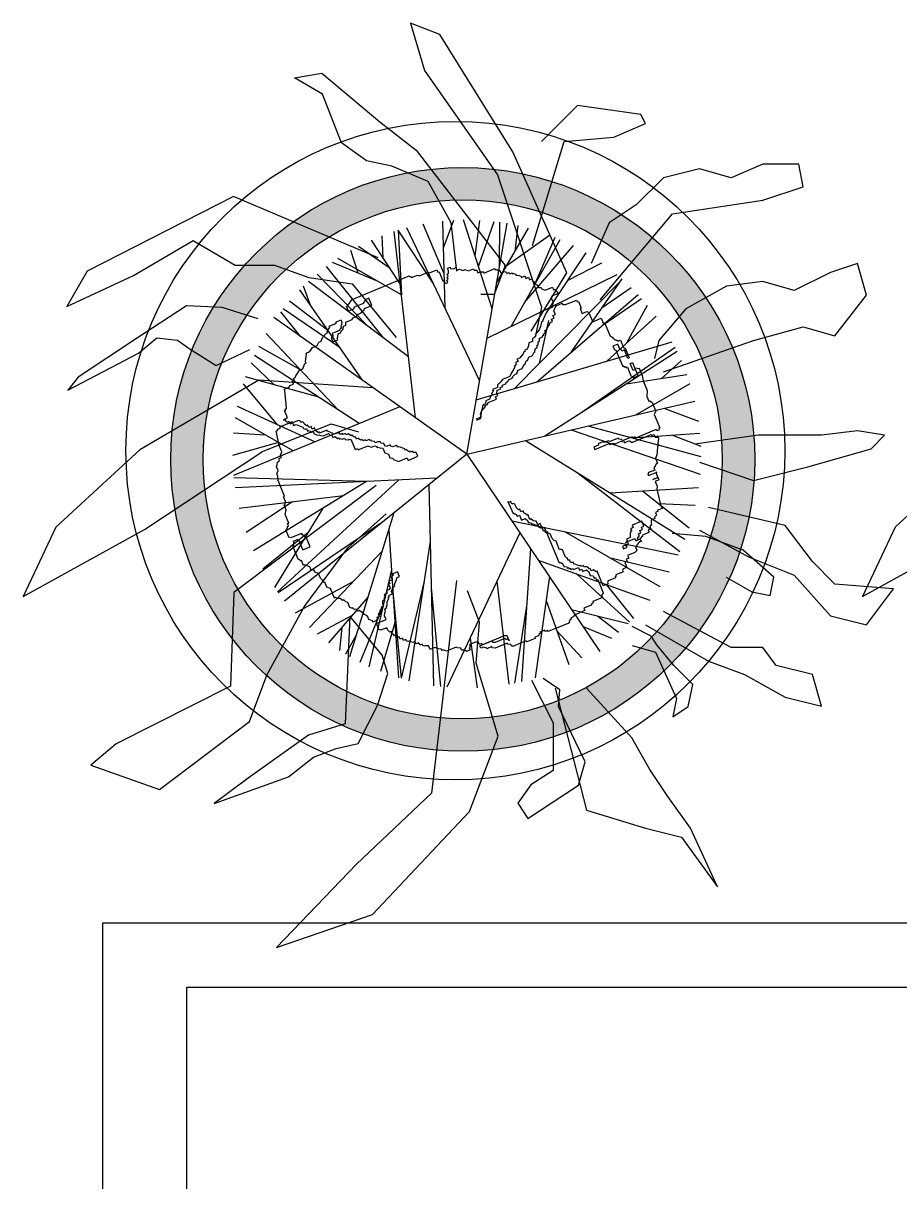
# Model space of a CAD drawing. Extents: x 152 to 700, y -120 to 84.
# Drawn here: x 230.011 to 230.686, y 27.203 to 28.096 of the extents above; entities that cross this region are included whole.
import ezdxf

# ---------------------------------------------------------------- set-up
doc = ezdxf.new("R2010")
doc.units = 0
doc.header["$LTSCALE"] = 0.03
doc.layers.get('0').update_dxf_attribs({"linetype": 'CONTINUOUS'})
doc.layers.add('CALIDAD', color=30, linetype='CONTINUOUS')
doc.layers.add('MUEBLES', color=8, linetype='CONTINUOUS')

msp = doc.modelspace()

# ---------------------------------------------------------------- hatches: boundary and pattern name
at = {"layer": 'MUEBLES'}
h = msp.add_hatch(color=8, dxfattribs=at)
h.paths.add_polyline_path([(230.12433, 27.75996, 1), (230.57433, 27.75996, 1)])
h.paths.add_polyline_path([(230.54933, 27.75996, -1), (230.14933, 27.75996, -1)], flags=16)

# ---------------------------------------------------------------- linework, layer by layer
at = {"color": 86}
for p, q in [((230.3351, 27.90314), (230.31874, 27.94139)), ((230.33589, 27.87648), (230.33389, 27.94361)), ((230.3345, 27.92318), (230.34251, 27.94429)), ((230.37203, 27.87614), (230.34989, 27.94455)), ((230.35244, 27.76413), (230.38359, 27.94221)), ((230.35882, 27.91696), (230.36257, 27.94428)), ((230.36146, 27.90879), (230.37355, 27.94332)), ((230.37762, 27.9081), (230.37799, 27.94275)), ((230.38967, 27.92033), (230.39201, 27.94017)), ((230.28806, 27.91545), (230.28724, 27.93237)), ((230.31298, 27.79206), (230.29658, 27.9357)), ((230.32701, 27.89516), (230.29972, 27.93669)), ((230.29972, 27.93669), (230.30216, 27.88688)), ((230.36235, 27.8208), (230.30638, 27.93859)), ((230.37547, 27.89582), (230.40001, 27.93818)), ((230.3836, 27.90984), (230.4162, 27.93292)), ((230.40463, 27.89428), (230.42058, 27.9312)), ((230.29351, 27.90713), (230.26903, 27.92413)), ((230.30119, 27.89539), (230.27918, 27.92902)), ((230.38669, 27.86253), (230.42454, 27.92953)), ((230.39703, 27.88084), (230.43459, 27.92477)), ((230.30216, 27.88688), (230.25309, 27.91475)), ((230.26883, 27.90358), (230.26313, 27.92091)), ((230.4164, 27.87711), (230.44456, 27.91927)), ((230.2883, 27.85366), (230.24431, 27.90858)), ((230.28358, 27.89743), (230.24889, 27.91189)), ((230.43048, 27.89819), (230.4566, 27.91146)), ((230.30761, 27.83912), (230.23053, 27.89716)), ((230.27569, 27.86316), (230.2371, 27.90288)), ((230.36805, 27.85338), (230.46821, 27.90253)), ((230.38888, 27.81443), (230.47124, 27.89773)), ((230.43326, 27.84297), (230.47219, 27.8991)), ((230.27215, 27.82097), (230.22372, 27.89058)), ((230.23233, 27.8782), (230.22667, 27.89351)), ((230.40607, 27.81952), (230.48445, 27.88713)), ((230.45685, 27.87699), (230.47913, 27.89261)), ((230.24522, 27.85968), (230.21578, 27.88195)), ((230.45676, 27.86324), (230.4872, 27.88412)), ((230.47584, 27.84984), (230.49177, 27.87877)), ((230.35244, 27.76413), (230.20374, 27.8694)), ((230.22466, 27.85459), (230.20918, 27.87382)), ((230.25464, 27.84614), (230.21093, 27.87607)), ((230.46032, 27.8356), (230.49826, 27.8704)), ((230.40837, 27.83414), (230.41561, 27.86696)), ((230.25308, 27.79847), (230.19778, 27.85708)), ((230.35972, 27.80579), (230.51082, 27.85057)), ((230.22391, 27.82938), (230.19222, 27.84711)), ((230.41248, 27.77806), (230.51454, 27.84337)), ((230.44027, 27.79585), (230.51297, 27.84651)), ((230.20401, 27.8175), (230.18629, 27.83449)), ((230.26966, 27.7877), (230.18882, 27.84019)), ((230.50239, 27.8224), (230.51784, 27.83623)), ((230.23844, 27.80797), (230.18208, 27.82358)), ((230.47515, 27.81816), (230.52213, 27.82546)), ((230.20695, 27.78649), (230.18031, 27.81826)), ((230.4826, 27.79434), (230.52446, 27.81857)), ((230.35244, 27.76413), (230.5282, 27.80492)), ((230.3009, 27.80061), (230.17275, 27.74767)), ((230.2353, 27.77351), (230.17576, 27.80078)), ((230.50424, 27.79936), (230.5311, 27.78935)), ((230.21859, 27.76661), (230.17416, 27.79196)), ((230.19733, 27.77874), (230.17272, 27.78024)), ((230.43297, 27.78282), (230.5322, 27.74857)), ((230.44571, 27.78578), (230.53286, 27.76215)), ((230.47994, 27.7765), (230.53215, 27.78027)), ((230.51101, 27.77874), (230.53277, 27.77018)), ((230.20732, 27.77304), (230.17201, 27.76309)), ((230.39764, 27.77462), (230.52046, 27.69837)), ((230.35244, 27.76413), (230.21208, 27.65074)), ((230.35244, 27.76413), (230.45507, 27.61192)), ((230.27516, 27.74287), (230.17293, 27.74589)), ((230.3293, 27.74543), (230.17389, 27.73807)), ((230.27516, 27.74287), (230.18821, 27.6894)), ((230.29977, 27.74403), (230.20654, 27.65797)), ((230.43867, 27.74915), (230.51651, 27.68905)), ((230.3232, 27.74051), (230.32689, 27.58551)), ((230.46284, 27.73414), (230.53101, 27.73826)), ((230.48779, 27.73565), (230.52369, 27.7073)), ((230.25747, 27.73199), (230.17698, 27.72205)), ((230.21829, 27.72715), (230.18245, 27.70361)), ((230.50007, 27.72596), (230.5285, 27.72466)), ((230.24119, 27.72198), (230.2042, 27.66126)), ((230.29628, 27.71876), (230.26219, 27.60789)), ((230.28677, 27.71107), (230.20714, 27.65715)), ((230.38719, 27.71259), (230.5153, 27.68645)), ((230.22988, 27.70342), (230.19534, 27.67537)), ((230.29234, 27.70594), (230.29986, 27.59152)), ((230.39337, 27.70342), (230.33709, 27.58435)), ((230.42766, 27.70433), (230.50117, 27.66197)), ((230.28724, 27.68936), (230.23127, 27.63043)), ((230.32424, 27.6968), (230.30781, 27.5893)), ((230.40161, 27.6912), (230.39466, 27.5887)), ((230.40758, 27.68235), (230.49349, 27.6516)), ((230.4621, 27.68448), (230.50839, 27.67337)), ((230.29439, 27.67473), (230.27706, 27.60019)), ((230.43669, 27.67193), (230.47788, 27.63443)), ((230.2647, 27.66563), (230.22016, 27.64141)), ((230.31955, 27.66612), (230.30201, 27.59128)), ((230.3757, 27.66603), (230.38477, 27.58661)), ((230.41613, 27.66968), (230.40511, 27.59155)), ((230.45979, 27.66366), (230.48093, 27.63745)), ((230.27627, 27.65369), (230.2459, 27.6185)), ((230.29565, 27.65563), (230.30201, 27.59128)), ((230.32509, 27.66091), (230.33213, 27.58484)), ((230.28784, 27.64656), (230.27018, 27.60353)), ((230.39873, 27.64872), (230.38921, 27.58748)), ((230.41353, 27.65125), (230.4312, 27.60179)), ((230.43322, 27.64433), (230.47687, 27.63346)), ((230.2642, 27.63971), (230.23724, 27.62525)), ((230.45319, 27.63935), (230.46948, 27.6268)), ((230.25613, 27.63035), (230.25429, 27.61272)), ((230.29706, 27.63409), (230.28589, 27.59641)), ((230.42194, 27.62771), (230.44099, 27.60691)), ((230.44203, 27.63127), (230.46394, 27.62227)), ((230.2673, 27.62453), (230.25905, 27.60974)), ((230.35496, 27.62216), (230.36054, 27.58387))]:
    msp.add_line(p, q, dxfattribs=at)
at = {"ltscale": 0.03}
for p, q in [((230.07201, 27.40277), (233.5392, 27.40277)), ((230.07201, 27.06733), (230.07201, 27.40277))]:
    msp.add_line(p, q, dxfattribs=at)
at = {"color": 86}
for points in [[(230.41147, 27.70709), (230.40975, 27.70857), (230.40897, 27.71045), (230.4071, 27.70967), (230.40592, 27.71248), (230.40366, 27.71263), (230.40194, 27.71411), (230.401, 27.71372), (230.39944, 27.71747), (230.3985, 27.71708), (230.39811, 27.71801), (230.39678, 27.71856), (230.396, 27.72043), (230.39413, 27.71965), (230.39335, 27.72153), (230.39241, 27.72113), (230.39069, 27.72262), (230.38952, 27.72543), (230.38819, 27.72597), (230.38725, 27.72558), (230.38647, 27.72746), (230.3846, 27.72667), (230.38421, 27.72761), (230.38812, 27.71824), (230.38906, 27.71863), (230.38945, 27.7177), (230.39039, 27.71809), (230.39117, 27.71621), (230.39304, 27.717), (230.39461, 27.71325), (230.39741, 27.71442), (230.39913, 27.71294), (230.39992, 27.71107), (230.40085, 27.71146), (230.40218, 27.71091), (230.40257, 27.70997), (230.40351, 27.71037), (230.40483, 27.70982), (230.40522, 27.70888), (230.4071, 27.70967), (230.40788, 27.70779), (230.40921, 27.70725), (230.41014, 27.70764), (230.41132, 27.70483), (230.41225, 27.70522), (230.41264, 27.70428), (230.41397, 27.70374), (230.42376, 27.68032), (230.42469, 27.68071), (230.42509, 27.67977), (230.42602, 27.68016), (230.4272, 27.67735), (230.42946, 27.6772), (230.42985, 27.67626), (230.43079, 27.67665), (230.43118, 27.67571), (230.43211, 27.67611), (230.4325, 27.67517), (230.43438, 27.67595), (230.43477, 27.67501), (230.43851, 27.67658), (230.43929, 27.67471), (230.44117, 27.67549), (230.44195, 27.67361), (230.44476, 27.67479), (230.44647, 27.6733), (230.44765, 27.67049), (230.44991, 27.67034), (230.45069, 27.66847), (230.45163, 27.66886), (230.45241, 27.66698), (230.45335, 27.66737), (230.45766, 27.65707), (230.45711, 27.65574), (230.45618, 27.65535), (230.45696, 27.65348), (230.44947, 27.65035), (230.44986, 27.64941), (230.44893, 27.64902), (230.44838, 27.64769), (230.44277, 27.64535), (230.44355, 27.64347), (230.43513, 27.63995), (230.43458, 27.63863), (230.43271, 27.63784), (230.4331, 27.63691), (230.43217, 27.63652), (230.43162, 27.63519), (230.43108, 27.63386), (230.41517, 27.62721), (230.41478, 27.62815), (230.41291, 27.62737), (230.41252, 27.6283), (230.40877, 27.62674), (230.40916, 27.6258), (230.40823, 27.62541), (230.40768, 27.62408), (230.40488, 27.62291), (230.40527, 27.62197), (230.39872, 27.61924), (230.39833, 27.62017), (230.38803, 27.61587), (230.38671, 27.61642), (230.38631, 27.61735), (230.38405, 27.61751), (230.38366, 27.61845), (230.3743, 27.61453), (230.37204, 27.61469), (230.37165, 27.61563), (230.3679, 27.61406), (230.36751, 27.615), (230.36658, 27.61461), (230.36525, 27.61515), (230.36338, 27.61437), (230.36259, 27.61624), (230.37195, 27.62016), (230.37234, 27.61922), (230.37461, 27.61906), (230.38209, 27.62219), (230.38248, 27.62126), (230.38342, 27.62165), (230.38475, 27.6211), (230.38514, 27.62016), (230.38357, 27.62391), (230.38131, 27.62407), (230.36447, 27.61703), (230.36407, 27.61796), (230.3622, 27.61718), (230.36142, 27.61905), (230.35916, 27.61921), (230.35448, 27.61725), (230.35526, 27.61538), (230.35432, 27.61499), (230.35511, 27.61312), (230.3523, 27.61194), (230.35058, 27.61343), (230.34871, 27.61264), (230.34793, 27.61452), (230.34566, 27.61467), (230.34434, 27.61522), (230.33685, 27.61209), (230.33552, 27.61263), (230.3342, 27.61318), (230.33326, 27.61279), (230.33287, 27.61373), (230.3306, 27.61388), (230.32928, 27.61443), (230.32795, 27.61497), (230.32421, 27.61341), (230.32303, 27.61622), (230.32077, 27.61637), (230.31983, 27.61598), (230.31851, 27.61653), (230.31811, 27.61746), (230.31624, 27.61668), (230.31546, 27.61855), (230.31359, 27.61777), (230.31281, 27.61965), (230.31093, 27.61886), (230.30961, 27.61941), (230.30828, 27.61996), (230.30734, 27.61956), (230.30602, 27.62011), (230.30563, 27.62105), (230.30375, 27.62026), (230.30297, 27.62214), (230.3011, 27.62136), (230.30032, 27.62323), (230.29844, 27.62245), (230.29766, 27.62432), (230.29673, 27.62393), (230.29633, 27.62487), (230.29501, 27.62541), (230.29422, 27.62729), (230.29329, 27.62689), (230.29157, 27.62838), (230.29079, 27.63025), (230.28611, 27.6283), (230.28478, 27.62884), (230.28282, 27.63353), (230.29031, 27.63665), (230.28913, 27.63946), (230.28929, 27.64173), (230.28983, 27.64306), (230.28944, 27.64399), (230.28999, 27.64532), (230.29092, 27.64571), (230.29053, 27.64665), (230.29107, 27.64798), (230.29123, 27.65024), (230.29232, 27.6529), (230.29192, 27.65383), (230.29286, 27.65422), (230.29247, 27.65516), (230.29528, 27.65633), (230.29449, 27.65821), (230.29558, 27.66086), (230.29706, 27.66258), (230.29667, 27.66352), (230.29776, 27.66618), (230.2983, 27.6675), (230.29885, 27.66883), (230.30072, 27.66961), (230.29915, 27.67336), (230.29541, 27.6718), (230.2958, 27.67086), (230.29432, 27.66914), (230.2951, 27.66727), (230.2923, 27.66609), (230.29308, 27.66422), (230.29214, 27.66383), (230.29332, 27.66102), (230.29277, 27.65969), (230.2909, 27.65891), (230.29075, 27.65664), (230.28888, 27.65586), (230.28966, 27.65399), (230.28872, 27.6536), (230.28857, 27.65133), (230.28764, 27.65094), (230.28748, 27.64868), (230.28827, 27.6468), (230.28639, 27.64602), (230.28679, 27.64508), (230.28531, 27.64337), (230.2857, 27.64243), (230.28422, 27.64071), (230.285, 27.63884), (230.28313, 27.63805), (230.28352, 27.63712), (230.28298, 27.63579), (230.28017, 27.63462), (230.27978, 27.63555), (230.27845, 27.6361), (230.27712, 27.63664), (230.27634, 27.63852), (230.27462, 27.64), (230.27329, 27.64055), (230.27251, 27.64242), (230.27157, 27.64203), (230.26986, 27.64351), (230.26798, 27.64273), (230.2672, 27.6446), (230.26627, 27.64421), (230.26494, 27.64476), (230.26455, 27.64569), (230.26361, 27.6453), (230.26228, 27.64585), (230.26072, 27.6496), (230.25939, 27.65014), (230.25767, 27.65162), (230.25674, 27.65123), (230.25502, 27.65272), (230.25275, 27.65287), (230.25143, 27.65342), (230.25049, 27.65302), (230.24736, 27.66052), (230.2447, 27.66161), (230.24314, 27.66536), (230.2422, 27.66497), (230.24142, 27.66684), (230.2397, 27.66832), (230.23814, 27.67207), (230.23548, 27.67316), (230.2347, 27.67503), (230.23376, 27.67464), (230.23243, 27.67519), (230.23165, 27.67706), (230.22767, 27.6787), (230.22673, 27.67831), (230.22517, 27.68206), (230.22423, 27.68166), (230.22384, 27.6826), (230.22251, 27.68315), (230.2186, 27.69251), (230.21914, 27.69384), (230.2193, 27.69611), (230.2189, 27.69704), (230.22265, 27.69861), (230.22617, 27.69018), (230.23179, 27.69252), (230.22865, 27.70002), (230.22733, 27.70056), (230.22561, 27.70205), (230.22522, 27.70298), (230.21679, 27.69946), (230.21547, 27.70001), (230.21312, 27.70563), (230.21405, 27.70602), (230.21421, 27.70828), (230.21514, 27.70868), (230.21436, 27.71055), (230.2153, 27.71094), (230.21256, 27.7175), (230.21325, 27.72109), (230.21169, 27.72484), (230.21262, 27.72523), (230.21278, 27.72749), (230.21121, 27.73124), (230.21215, 27.73163), (230.20706, 27.74381), (230.20682, 27.74701), (230.20604, 27.74888), (230.20712, 27.75154), (230.20595, 27.75435), (230.20649, 27.75568), (230.20665, 27.75794), (230.20758, 27.75833), (230.20813, 27.75966), (230.20774, 27.7606), (230.20961, 27.76138), (230.20882, 27.76325), (230.20937, 27.76458), (230.20991, 27.76591), (230.20796, 27.77059), (230.20591, 27.78074), (230.20552, 27.78168), (230.20646, 27.78207), (230.207, 27.7834), (230.20887, 27.78418), (230.20848, 27.78512), (230.21597, 27.78825), (230.21636, 27.78731), (230.21823, 27.78809), (230.21901, 27.78622), (230.22089, 27.787), (230.22221, 27.78645), (230.22487, 27.78536), (230.22619, 27.78482), (230.22659, 27.78388), (230.22791, 27.78333), (230.22885, 27.78373), (230.22963, 27.78185), (230.23057, 27.78224), (230.2319, 27.7817), (230.23229, 27.78076), (230.23416, 27.78154), (230.23494, 27.77967), (230.23627, 27.77912), (230.2376, 27.77858), (230.23853, 27.77897), (230.23986, 27.77842), (230.24212, 27.77827), (230.24587, 27.77983), (230.24758, 27.77835), (230.24852, 27.77874), (230.2493, 27.77687), (230.25117, 27.77765), (230.25289, 27.77617), (230.25383, 27.77656), (230.25422, 27.77562), (230.25516, 27.77601), (230.25648, 27.77547), (230.25836, 27.77625), (230.25875, 27.77531), (230.26101, 27.77516), (230.26195, 27.77555), (230.26327, 27.775), (230.2664, 27.76751), (230.26828, 27.76829), (230.26867, 27.76735), (230.27615, 27.77048), (230.27748, 27.76994), (230.27881, 27.76939), (230.28162, 27.77057), (230.28294, 27.77002), (230.28333, 27.76908), (230.28427, 27.76947), (230.2856, 27.76893), (230.28786, 27.76877), (230.28943, 27.76503), (230.29208, 27.76394), (230.29326, 27.76112), (230.29552, 27.76097), (230.29591, 27.76003), (230.29857, 27.75894), (230.29989, 27.7584), (230.30644, 27.76113), (230.30723, 27.75926), (230.31471, 27.76239), (230.31354, 27.7652), (230.31127, 27.76535), (230.31088, 27.76629), (230.30901, 27.76551), (230.30862, 27.76645), (230.30768, 27.76605), (230.30597, 27.76754), (230.30503, 27.76715), (230.30464, 27.76808), (230.30331, 27.76863), (230.30066, 27.76972), (230.29972, 27.76933), (230.298, 27.77081), (230.29519, 27.76964), (230.29387, 27.77018), (230.29348, 27.77112), (230.29067, 27.76995), (230.28934, 27.77049), (230.28856, 27.77237), (230.2863, 27.77252), (230.2859, 27.77346), (230.28364, 27.77361), (230.28177, 27.77283), (230.28138, 27.77377), (230.27911, 27.77392), (230.27872, 27.77486), (230.27779, 27.77447), (230.2774, 27.7754), (230.27459, 27.77423), (230.2742, 27.77517), (230.27233, 27.77439), (230.27193, 27.77532), (230.271, 27.77493), (230.26967, 27.77548), (230.26928, 27.77641), (230.26741, 27.77563), (230.26662, 27.7775), (230.26569, 27.77711), (230.26397, 27.7786), (230.26303, 27.77821), (230.26132, 27.77969), (230.25944, 27.77891), (230.25905, 27.77984), (230.25718, 27.77906), (230.25679, 27.78), (230.25492, 27.77921), (230.25453, 27.78015), (230.25226, 27.78031), (230.25039, 27.77952), (230.24774, 27.78062), (230.24508, 27.78171), (230.24469, 27.78264), (230.23908, 27.7803), (230.23868, 27.78123), (230.23775, 27.78084), (230.23603, 27.78233), (230.23525, 27.7842), (230.23338, 27.78342), (230.23259, 27.78529), (230.23072, 27.78451), (230.22994, 27.78638), (230.229, 27.78599), (230.22728, 27.78747), (230.22689, 27.78841), (230.22556, 27.78896), (230.22463, 27.78856), (230.22424, 27.7895), (230.22291, 27.79005), (230.21823, 27.78809), (230.21784, 27.78903), (230.21597, 27.78825), (230.21558, 27.78918), (230.2137, 27.7884), (230.21292, 27.79027), (230.21199, 27.78988), (230.21159, 27.79082), (230.2144, 27.79199), (230.21205, 27.79761), (230.21299, 27.798), (230.2126, 27.79894), (230.21353, 27.79933), (230.21329, 27.80253), (230.21219, 27.81307), (230.2118, 27.81401), (230.21554, 27.81558), (230.21608, 27.8169), (230.21889, 27.81808), (230.21811, 27.81995), (230.21959, 27.82167), (230.2192, 27.82261), (230.22013, 27.823), (230.22068, 27.82433), (230.2227, 27.82737), (230.22325, 27.8287), (230.22605, 27.82987), (230.22714, 27.83253), (230.22769, 27.83386), (230.22862, 27.83425), (230.22823, 27.83518), (230.22838, 27.83745), (230.22908, 27.84104), (230.22869, 27.84198), (230.2315, 27.84315), (230.23352, 27.8462), (230.23726, 27.84776), (230.23835, 27.85042), (230.24023, 27.8512), (230.24131, 27.85386), (230.24427, 27.85729), (230.24521, 27.85768), (230.24482, 27.85862), (230.24536, 27.85995), (230.24684, 27.86167), (230.24645, 27.8626), (230.25207, 27.86495), (230.25167, 27.86589), (230.25542, 27.86745), (230.2562, 27.86558), (230.2555, 27.86199), (230.2559, 27.86105), (230.25496, 27.86066), (230.25442, 27.85933), (230.2488, 27.85698), (230.24958, 27.85511), (230.24865, 27.85472), (230.2481, 27.85339), (230.24928, 27.85058), (230.25302, 27.85215), (230.25263, 27.85308), (230.25317, 27.85441), (230.25333, 27.85667), (230.2552, 27.85746), (230.25574, 27.85878), (230.25722, 27.8605), (230.25738, 27.86277), (230.25925, 27.86355), (230.2594, 27.86582), (230.26408, 27.86777), (230.26462, 27.8691), (230.26743, 27.87027), (230.26891, 27.87199), (230.27078, 27.87277), (230.27226, 27.87449), (230.2732, 27.87488), (230.27374, 27.87621), (230.27936, 27.87856), (230.27701, 27.88418), (230.2742, 27.883), (230.27366, 27.88168), (230.27218, 27.87996), (230.26563, 27.87722), (230.26508, 27.87589), (230.26134, 27.87433), (230.25977, 27.87807), (230.26071, 27.87847), (230.26125, 27.87979), (230.26219, 27.88018), (230.26273, 27.88151), (230.26421, 27.88323), (230.3082, 27.90161), (230.30859, 27.90068), (230.30952, 27.90107), (230.30992, 27.90013), (230.31459, 27.90208), (230.31592, 27.90154), (230.32247, 27.90428), (230.3238, 27.90373), (230.32941, 27.90608), (230.3302, 27.9042), (230.33113, 27.90459), (230.33387, 27.89804), (230.33559, 27.89655), (230.33598, 27.89562), (230.33786, 27.8964), (230.33707, 27.89827), (230.33801, 27.89866), (230.33723, 27.90054), (230.33816, 27.90093), (230.33738, 27.9028), (230.33831, 27.90319), (230.33847, 27.90546), (230.33768, 27.90733), (230.33956, 27.90811), (230.33995, 27.90718), (230.34221, 27.90702), (230.34408, 27.90781), (230.34486, 27.90593), (230.34674, 27.90671), (230.34939, 27.90562), (230.35126, 27.9064), (230.35392, 27.90531), (230.35766, 27.90688), (230.35805, 27.90594), (230.36032, 27.90579), (230.3611, 27.90391), (230.36297, 27.90469), (230.36523, 27.90454), (230.36562, 27.9036), (230.37405, 27.90712), (230.37444, 27.90619), (230.37537, 27.90658), (230.37577, 27.90564), (230.3767, 27.90603), (230.37803, 27.90549), (230.37881, 27.90361), (230.38162, 27.90479), (230.38295, 27.90424), (230.38334, 27.9033), (230.38521, 27.90408), (230.3856, 27.90315), (230.38747, 27.90393), (230.38786, 27.90299), (230.3888, 27.90338), (230.39013, 27.90284), (230.39052, 27.9019), (230.39278, 27.90175), (230.39411, 27.9012), (230.3945, 27.90027), (230.39731, 27.90144), (230.39809, 27.89956), (230.39996, 27.90035), (230.40074, 27.89847), (230.40262, 27.89926), (230.4034, 27.89738), (230.40473, 27.89684), (230.40551, 27.89496), (230.40684, 27.89442), (230.40762, 27.89254), (230.40988, 27.89239), (230.41027, 27.89145), (230.41293, 27.89036), (230.41854, 27.89271), (230.41933, 27.89083), (230.42026, 27.89122), (230.42105, 27.88935), (230.42198, 27.88974), (230.42276, 27.88787), (230.41809, 27.88591), (230.41754, 27.88459), (230.41872, 27.88178), (230.41841, 27.87725), (230.4156, 27.87607), (230.41358, 27.87303), (230.4114, 27.86771), (230.41086, 27.86639), (230.40992, 27.866), (230.40922, 27.8624), (230.40813, 27.85975), (230.40665, 27.85803), (230.40517, 27.85631), (230.40557, 27.85537), (230.40409, 27.85365), (230.40315, 27.85326), (230.403, 27.851), (230.40019, 27.84983), (230.40004, 27.84756), (230.39895, 27.84491), (230.39708, 27.84412), (230.39747, 27.84319), (230.39653, 27.8428), (230.39599, 27.84147), (230.39451, 27.83975), (230.39303, 27.83803), (230.39116, 27.83725), (230.39194, 27.83537), (230.39007, 27.83459), (230.39046, 27.83365), (230.38991, 27.83233), (230.38898, 27.83194), (230.38937, 27.831), (230.3868, 27.82662), (230.38571, 27.82397), (230.3801, 27.82162), (230.37862, 27.8199), (230.37714, 27.81818), (230.3762, 27.81779), (230.37605, 27.81553), (230.3723, 27.81396), (230.3727, 27.81303), (230.37161, 27.81037), (230.372, 27.80944), (230.37106, 27.80904), (230.36997, 27.80639), (230.36717, 27.80522), (230.36701, 27.80295), (230.36514, 27.80217), (230.3646, 27.80084), (230.3639, 27.79725), (230.36281, 27.79459), (230.3632, 27.79366), (230.36266, 27.79233), (230.35985, 27.79116), (230.36024, 27.79022), (230.36305, 27.79139), (230.36359, 27.79272), (230.3639, 27.79725), (230.36686, 27.80069), (230.36647, 27.80162), (230.36834, 27.80241), (230.36889, 27.80373), (230.37544, 27.80647), (230.37465, 27.80834), (230.37652, 27.80913), (230.37574, 27.811), (230.37589, 27.81326), (230.3787, 27.81444), (230.37831, 27.81537), (230.38018, 27.81616), (230.37979, 27.81709), (230.3826, 27.81827), (230.38314, 27.81959), (230.38408, 27.81999), (230.38462, 27.82131), (230.38743, 27.82249), (230.38797, 27.82381), (230.38945, 27.82553), (230.39133, 27.82632), (230.39094, 27.82725), (230.39187, 27.82764), (230.39148, 27.82858), (230.39522, 27.83014), (230.39631, 27.8328), (230.39725, 27.83319), (230.39779, 27.83452), (230.39834, 27.83585), (230.39927, 27.83624), (230.39982, 27.83757), (230.40036, 27.83889), (230.40317, 27.84007), (230.40426, 27.84272), (230.40519, 27.84311), (230.4048, 27.84405), (230.40535, 27.84538), (230.40628, 27.84577), (230.40683, 27.8471), (230.40643, 27.84803), (230.40737, 27.84842), (230.40752, 27.85069), (230.40846, 27.85108), (230.40861, 27.85334), (230.41048, 27.85413), (230.41103, 27.85545), (230.41196, 27.85585), (230.41157, 27.85678), (230.41251, 27.85717), (230.41305, 27.8585), (230.41266, 27.85944), (230.41453, 27.86022), (230.41414, 27.86116), (230.41562, 27.86288), (230.41671, 27.86553), (230.41858, 27.86631), (230.4178, 27.86819), (230.41967, 27.86897), (230.41889, 27.87084), (230.42076, 27.87163), (230.41958, 27.87444), (230.42013, 27.87576), (230.42067, 27.87709), (230.42122, 27.87842), (230.4259, 27.88037), (230.42629, 27.87944), (230.42855, 27.87928), (230.4351, 27.88202), (230.43697, 27.8828), (230.43736, 27.88187), (230.43869, 27.88132), (230.44065, 27.87664), (230.43971, 27.87625), (230.44128, 27.8725), (230.44502, 27.87406), (230.44635, 27.87352), (230.44948, 27.86602), (230.45603, 27.86876), (230.4576, 27.86501), (230.45853, 27.8654), (230.46284, 27.8551), (230.46417, 27.85455), (230.46589, 27.85307), (230.46628, 27.85213), (230.46721, 27.85253), (230.4676, 27.85159), (230.46854, 27.85198), (230.46893, 27.85104), (230.4708, 27.85183), (230.47315, 27.84621), (230.47448, 27.84566), (230.47761, 27.83817), (230.47668, 27.83777), (230.47394, 27.84433), (230.47206, 27.84355), (230.47128, 27.84542), (230.47034, 27.84503), (230.46878, 27.84878), (230.46504, 27.84721), (230.46621, 27.8444), (230.46715, 27.8448), (230.47263, 27.83168), (230.47356, 27.83207), (230.47395, 27.83113), (230.47489, 27.83153), (230.47528, 27.83059), (230.47622, 27.83098), (230.47896, 27.82442), (230.48028, 27.82388), (230.48068, 27.82294), (230.48442, 27.8245), (230.48246, 27.82919), (230.48059, 27.82841), (230.47824, 27.83403), (230.48011, 27.83481), (230.48207, 27.83013), (230.48301, 27.83052), (230.48433, 27.82997), (230.48527, 27.83036), (230.48762, 27.82474), (230.48825, 27.8206), (230.49138, 27.81311), (230.49107, 27.80858), (230.49264, 27.80483), (230.49358, 27.80522), (230.49529, 27.80374), (230.49803, 27.79718), (230.49695, 27.79453), (230.50125, 27.78422), (230.50032, 27.78383), (230.50071, 27.7829), (230.49884, 27.78211), (230.49844, 27.78305), (230.48254, 27.7764), (230.48214, 27.77734), (230.48027, 27.77656), (230.47988, 27.77749), (230.47239, 27.77437), (230.472, 27.7753), (230.46974, 27.77546), (230.46935, 27.77639), (230.4628, 27.77366), (230.46147, 27.7742), (230.45866, 27.77303), (230.45734, 27.77357), (230.45359, 27.77201), (230.45398, 27.77107), (230.45024, 27.76951), (230.45102, 27.76764), (230.46225, 27.77233), (230.46265, 27.77139), (230.46545, 27.77256), (230.46678, 27.77202), (230.47146, 27.77397), (230.47279, 27.77343), (230.47372, 27.77382), (230.47411, 27.77288), (230.47786, 27.77445), (230.47825, 27.77351), (230.47918, 27.7739), (230.47958, 27.77296), (230.49455, 27.77922), (230.49494, 27.77829), (230.49681, 27.77907), (230.49759, 27.77719), (230.49986, 27.77704), (230.50025, 27.7761), (230.49955, 27.77251), (230.50033, 27.77064), (230.4994, 27.77025), (230.49909, 27.76572), (230.49894, 27.76345), (230.49785, 27.7608), (230.49942, 27.75705), (230.49848, 27.75666), (230.49794, 27.75533), (230.49646, 27.75361), (230.49724, 27.75174), (230.49256, 27.74978), (230.49202, 27.74845), (230.49241, 27.74752), (230.49896, 27.75025), (230.49802, 27.74986), (230.49959, 27.74612), (230.49585, 27.74455), (230.49959, 27.74612), (230.50037, 27.74424), (230.49756, 27.74307), (230.49913, 27.73932), (230.49898, 27.73706), (230.5018, 27.72504), (230.50298, 27.72222), (230.49923, 27.72066), (230.49963, 27.71972), (230.49775, 27.71894), (230.49854, 27.71707), (230.49706, 27.71535), (230.49745, 27.71441), (230.49464, 27.71324), (230.49449, 27.71097), (230.49488, 27.71004), (230.4934, 27.70832), (230.49418, 27.70645), (230.49231, 27.70566), (230.49309, 27.70379), (230.48748, 27.70144), (230.48787, 27.70051), (230.48693, 27.70012), (230.48639, 27.69879), (230.48452, 27.69801), (230.48413, 27.69894), (230.48467, 27.70027), (230.48561, 27.70066), (230.48482, 27.70253), (230.4867, 27.70332), (230.48591, 27.70519), (230.48778, 27.70597), (230.487, 27.70785), (230.48887, 27.70863), (230.48731, 27.71238), (230.47982, 27.70925), (230.4806, 27.70737), (230.47873, 27.70659), (230.47952, 27.70472), (230.47858, 27.70433), (230.47843, 27.70206), (230.47827, 27.6998), (230.47547, 27.69862), (230.47625, 27.69675), (230.47531, 27.69636), (230.47477, 27.69503), (230.47516, 27.69409), (230.47235, 27.69292), (230.47314, 27.69105), (230.47594, 27.69222), (230.47555, 27.69316), (230.4761, 27.69449), (230.47703, 27.69488), (230.47625, 27.69675), (230.48186, 27.6991), (230.48265, 27.69722), (230.48545, 27.6984), (230.48717, 27.69691), (230.4853, 27.69613), (230.48382, 27.69441), (230.48328, 27.69309), (230.48234, 27.69269), (230.48352, 27.68988), (230.48204, 27.68816), (230.47642, 27.68582), (230.4772, 27.68394), (230.47533, 27.68316), (230.47611, 27.68129), (230.47424, 27.68051), (230.47581, 27.67676), (230.473, 27.67559), (230.47246, 27.67426), (230.47285, 27.67332), (230.46723, 27.67098), (230.46763, 27.67004), (230.46669, 27.66965), (230.46708, 27.66871), (230.46147, 27.66636), (230.46092, 27.66504), (230.46131, 27.6641), (230.45757, 27.66254), (230.45287, 27.67378), (230.45194, 27.67339), (230.45022, 27.67487), (230.44835, 27.67409), (230.44756, 27.67596), (230.44663, 27.67557), (230.44624, 27.67651), (230.44491, 27.67705), (230.44265, 27.67721), (230.44225, 27.67814), (230.44038, 27.67736), (230.43999, 27.6783), (230.43906, 27.67791), (230.4364, 27.679), (230.43507, 27.67954), (230.43468, 27.68048), (230.43242, 27.68063), (230.43164, 27.68251), (230.4307, 27.68212), (230.42992, 27.68399), (230.42859, 27.68454), (230.42624, 27.69016), (230.42491, 27.6907), (230.42398, 27.69031), (230.42124, 27.69687), (230.41991, 27.69741), (230.41819, 27.6989), (230.41663, 27.70264), (230.4153, 27.70319), (230.41491, 27.70413), (230.41397, 27.70374), (230.41241, 27.70748)], [(230.26244, 27.63924), (230.25869, 27.5562), (230.23041, 27.54732), (230.18396, 27.51423), (230.15789, 27.4946), (230.21502, 27.51519), (230.23429, 27.53034), (230.25183, 27.53703), (230.26879, 27.54089), (230.2836, 27.57019), (230.29161, 27.59501), (230.28716, 27.60916)]]:
    msp.add_lwpolyline(points, close=True, dxfattribs=at)
msp.add_lwpolyline([(230.47977, 27.61657), (230.49782, 27.61139), (230.51404, 27.5757), (230.51116, 27.56159), (230.52305, 27.56944), (230.52651, 27.58637), (230.51189, 27.60114), (230.49897, 27.61703), (230.49448, 27.62384), (230.47983, 27.63126)], dxfattribs=at)
msp.add_circle((230.34933, 27.75996), 0.2, dxfattribs=at)
at = {"layer": 'CALIDAD'}
msp.add_lwpolyline([(230.13678, 27.35315), (230.87532, 27.35315), (230.87532, 27.14536), (230.13678, 27.14536)], close=True, dxfattribs=at)
at = {"layer": 'MUEBLES', "color": 102}
for points in [[(230.40208, 27.85886), (230.42945, 27.90376), (230.38794, 27.99719), (230.33166, 28.0876), (230.30918, 28.09627), (230.31989, 28.0597), (230.37621, 27.97939), (230.40993, 27.87746), (230.40517, 27.85418)], [(230.34483, 27.905), (230.34034, 27.94231), (230.32262, 27.97425), (230.29473, 27.98605), (230.27533, 27.99004), (230.25599, 28.00413), (230.2414, 28.04149), (230.21972, 28.05404), (230.24069, 28.05781), (230.28556, 28.02028), (230.31341, 27.99838), (230.38212, 27.90946), (230.37348, 27.88698), (230.36339, 27.88703)], [(230.4031, 27.92489), (230.42744, 28.00497), (230.46569, 28.00845), (230.49004, 28.01889), (230.48656, 28.02586), (230.43787, 28.03282), (230.41005, 28.00497)], [(230.45526, 27.8831), (230.5109, 27.94926), (230.58045, 27.9597), (230.61175, 27.97015), (230.60828, 27.98756), (230.58045, 27.98756), (230.55611, 27.97711), (230.53177, 27.98408), (230.50395, 27.97711), (230.48308, 27.95622), (230.46222, 27.94229), (230.44831, 27.91096)], [(230.28432, 27.91543), (230.17274, 27.96264), (230.05992, 27.90501), (230.04427, 27.87791), (230.09561, 27.90171), (230.14153, 27.92864), (230.17406, 27.90982), (230.20434, 27.90965), (230.23069, 27.90019), (230.26405, 27.89535), (230.29803, 27.85399)], [(230.50395, 27.82739), (230.5735, 27.85177), (230.61175, 27.86221), (230.6361, 27.85525), (230.66044, 27.88659), (230.65348, 27.91096), (230.63262, 27.90399), (230.6048, 27.89007), (230.58045, 27.89703), (230.55263, 27.89355), (230.52134, 27.87614), (230.50047, 27.85177), (230.49699, 27.83784)], [(230.19172, 27.86846), (230.16408, 27.87709), (230.13641, 27.87837), (230.09733, 27.85259), (230.05316, 27.82345), (230.0452, 27.81333), (230.09955, 27.84184), (230.11372, 27.85363), (230.12952, 27.85185), (230.13853, 27.84558), (230.15937, 27.83247), (230.1854, 27.84476)], [(230.28001, 27.81526), (230.1923, 27.82118), (230.10046, 27.76731), (230.03576, 27.70786), (230.01069, 27.6544), (230.10407, 27.70593), (230.19517, 27.76601), (230.24805, 27.78747), (230.26899, 27.78114)], [(230.92665, 27.81526), (230.83895, 27.82118), (230.74711, 27.76731), (230.68241, 27.70786), (230.65734, 27.6544), (230.75072, 27.70593), (230.84182, 27.76601), (230.8947, 27.78747), (230.91564, 27.78114)], [(230.53177, 27.75776), (230.5735, 27.74383), (230.61523, 27.75428), (230.66392, 27.7682), (230.67435, 27.77865), (230.65348, 27.78213), (230.62566, 27.77865), (230.57698, 27.77865), (230.52829, 27.77169)], [(230.28278, 27.7399), (230.17296, 27.6574), (230.17031, 27.58518), (230.08239, 27.54061), (230.06291, 27.5244), (230.11562, 27.50547), (230.18494, 27.55791), (230.1983, 27.59357), (230.22725, 27.64622), (230.26083, 27.69187), (230.29045, 27.71811)], [(230.53177, 27.70553), (230.57002, 27.68464), (230.6048, 27.67071), (230.63262, 27.63938), (230.66044, 27.63241), (230.6813, 27.66027), (230.6361, 27.66375), (230.61871, 27.68116), (230.59784, 27.70901), (230.53872, 27.72294)], [(230.34457, 27.66655), (230.32522, 27.50277), (230.26753, 27.44794), (230.20592, 27.38381), (230.27979, 27.40904), (230.35466, 27.48863), (230.37665, 27.54676), (230.35982, 27.60278), (230.36229, 27.63461), (230.35308, 27.65874)], [(230.49004, 27.63241), (230.53872, 27.60456), (230.56654, 27.59411), (230.59784, 27.5767), (230.62566, 27.56974), (230.61871, 27.59411), (230.59089, 27.60108), (230.58045, 27.615), (230.55611, 27.615), (230.50395, 27.64286)], [(230.40228, 27.58988), (230.41908, 27.55702), (230.41892, 27.52029), (230.40193, 27.50908), (230.3917, 27.49501), (230.39956, 27.4831), (230.43864, 27.50888), (230.4438, 27.52693), (230.43652, 27.54166), (230.42309, 27.56942), (230.42427, 27.58241), (230.41132, 27.59096)], [(230.42049, 27.58367), (230.44483, 27.48966), (230.49004, 27.47573), (230.51786, 27.46877), (230.54568, 27.43047), (230.52481, 27.47573), (230.50743, 27.5001), (230.49352, 27.521), (230.47961, 27.54537), (230.44483, 27.58367)]]:
    msp.add_lwpolyline(points, dxfattribs=at)
at = {"layer": 'MUEBLES'}
msp.add_lwpolyline([(230.55229, 27.66929), (230.572, 27.65788), (230.58611, 27.65498), (230.589, 27.66909), (230.56537, 27.69012), (230.53661, 27.70045), (230.51064, 27.70285)], dxfattribs=at)
at = {"layer": 'MUEBLES', "color": 8}
msp.add_circle((230.34366, 27.76671), 0.25381, dxfattribs=at)
at = {"layer": 'MUEBLES', "color": 248}
msp.add_circle((230.34933, 27.75996), 0.225, dxfattribs=at)

doc.saveas('drawing.dxf')
